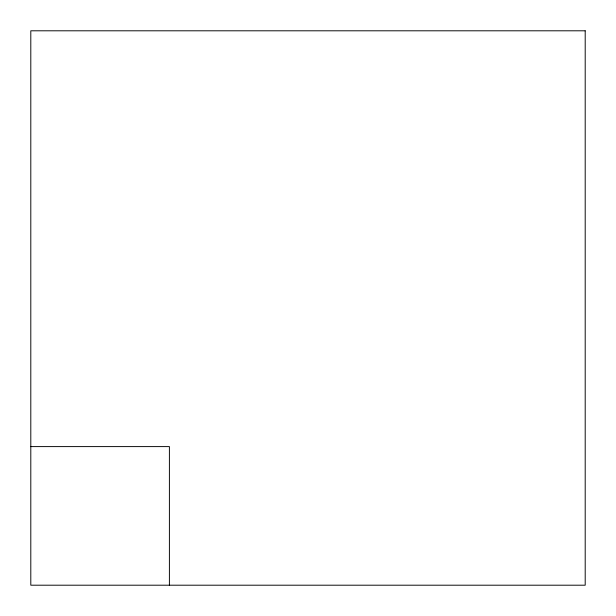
<?xml version="1.0" encoding="UTF-8"?>
<svg xmlns="http://www.w3.org/2000/svg" width="616" height="616" viewBox="0 0 616 616"><rect width="100%" height="100%" fill="white"/><g stroke="black" fill="none" stroke-linecap="round" stroke-linejoin="round"><path stroke-width="0.92" d="M30.8 446.6L169.4 446.6L169.4 585.2M585.2 30.8L30.8 30.8L30.8 585.2L585.2 585.2L585.2 30.8"/></g></svg>
